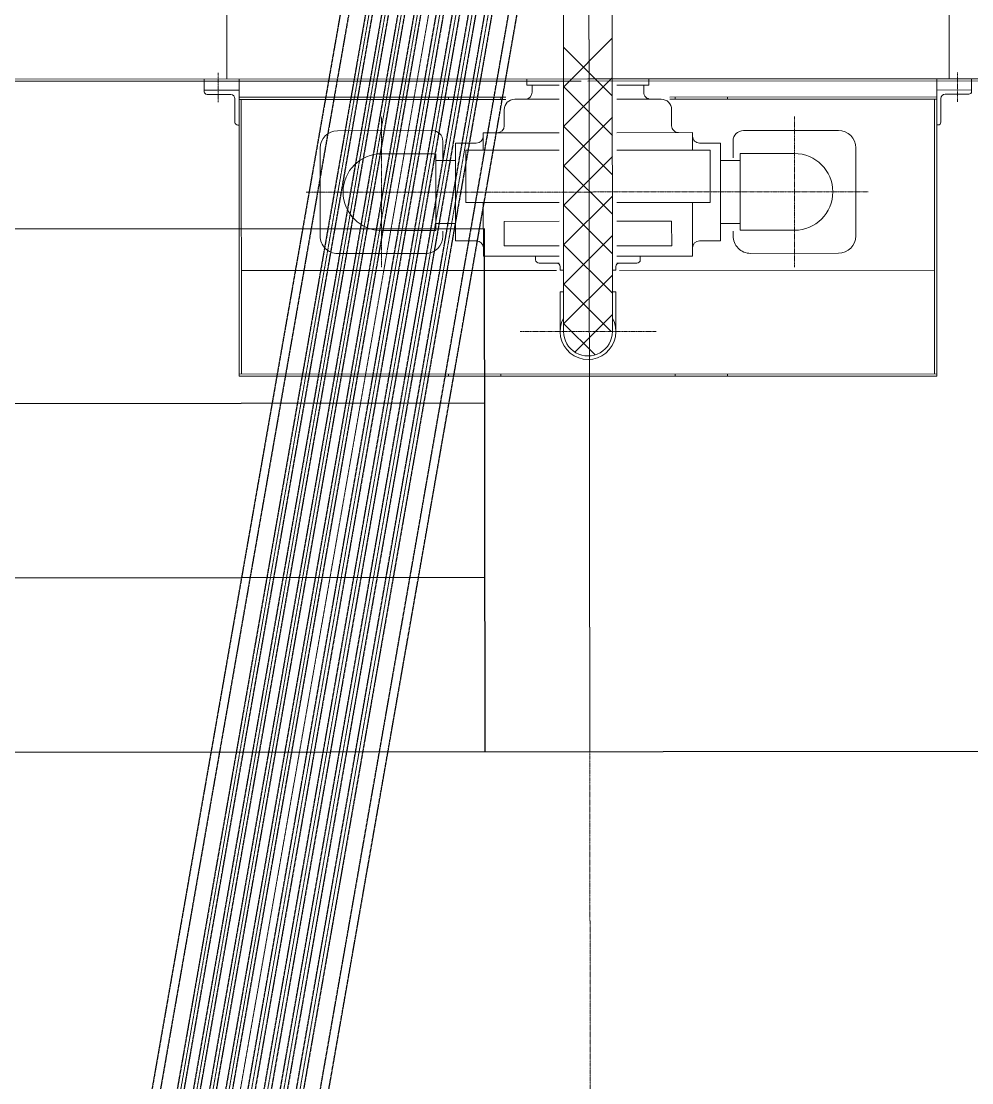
# Model space of a CAD drawing. Header units: feet. Extents: x -99009 to 3252343, y -11094690 to 9035152.
# Drawn here: x 2519599 to 2520961, y -1981935 to -1980414 of the extents above; entities that cross this region are included whole.
import ezdxf

# ---------------------------------------------------------------- set-up
doc = ezdxf.new("R2010")
doc.units = ezdxf.units.FT
doc.linetypes.add('CENTER', pattern=[2, 1.25, -0.25, 0.25, -0.25])
doc.linetypes.add('HIDDEN', pattern=[0.375, 0.25, -0.125])
for name, color, linetype in [('1', 1, 'Continuous'), ('K-LINE', 7, 'Continuous'), ('LAYER7', 7, 'Continuous'), ('栗本図面枠', 7, 'Continuous')]:
    doc.layers.add(name, color=color, linetype=linetype)

# ---------------------------------------------------------------- blocks, each defined once
blk = doc.blocks.new('G$CA8366B73')
at = {"layer": 'K-LINE', "color": 3, "linetype": 'Continuous', "lineweight": 25}
blk.add_line((3065, 1250), (3065, -850), dxfattribs=at)
at = {"layer": 'K-LINE', "color": 2, "linetype": 'CENTER', "lineweight": 15}
blk.add_line((4699.4, 0), (-2672.6, 0), dxfattribs=at)
blk = doc.blocks.new('K245260282b515')
at = {"layer": 'K-LINE', "color": 1, "linetype": 'CENTER', "lineweight": 15}
for p, q in [((2093.1, 530), (2135.1, 530)), ((2264, 401.8), (2264, -404)), ((2156, 296), (2372, 296)), ((2464, -97.1), (2464, 97.7)), ((2156, -296), (2372, -296)), ((2093.1, -530), (2135.1, -530))]:
    blk.add_line(p, q, dxfattribs=at)
at = {"layer": 'LAYER7', "color": 1, "linetype": 'Continuous', "lineweight": 20}
for p, q in [((2102, 0), (2102, 1250)), ((2105, 0), (2105, 1246.8)), ((2102, 1081), (2102, 35)), ((2118, 550), (2102, 550)), ((2118, 550), (2118, 500)), ((2118, 550), (2120, 550)), ((2118, 500), (2118, 550)), ((2124, 546), (2124, 512)), ((1685, 517.8), (2102, 517.8)), ((2130, 506), (2164, 506)), ((2118, 500), (2102, 500)), ((2528, 500), (2118, 500)), ((2128, 117.4), (2128, 500)), ((2131.2, 117.4), (2131.2, 500)), ((2524.8, 496.8), (2131.2, 496.8)), ((2168, 502), (2168, 500)), ((2376.4, 45), (2376.4, 496.8)), ((2524.8, 500), (2524.8, -500)), ((2528, 500), (2528, -500)), ((2201, 384), (2327, 384)), ((2176, 223), (2176, 359)), ((2352, 233), (2352, 359)), ((2209, 218), (2209, 296)), ((2319, 218), (2319, 296)), ((2209, 218), (2319, 218)), ((2219, 190.6), (2219, 218)), ((2309, 190.6), (2309, 218)), ((2131.2, 200), (2128, 200)), ((2191, 208), (2215.2, 208)), ((2320, 208), (2327, 208)), ((2528, 200), (2524.8, 200)), ((2194, 190), (2334, 190)), ((2194, 190), (2194, 160)), ((2334, 190), (2334, 160)), ((2204, 175), (2279, 175)), ((2204, 175), (2204, 41.3)), ((2279, 175), (2279, 41.3)), ((2179, 150), (2203.9, 150)), ((2179, 150), (2179, 41.3)), ((2278.7, 150), (2356, 150)), ((2356, 150), (2356, 41.3)), ((2131.2, 125), (2128, 125)), ((2528, 125), (2524.8, 125)), ((2146, 120), (2169, 120)), ((2306, 120), (2341, 120)), ((2306, 120), (2306, 41.3)), ((2341, 120), (2341, 41.3)), ((2131, 105), (2131, 41.3)), ((2102, 87.5), (2111, 87.5)), ((2111, 87.5), (2111, 41.3)), ((2111, 80), (2121, 80)), ((2356, 75), (2361, 75)), ((2366, 70), (2366, 41.3)), ((2464, 35), (1909.6, 35)), ((2113.6, -35), (2043.6, 35)), ((2126.3, 35), (2056.3, -35)), ((2170.2, -35), (2100.2, 35)), ((2182.8, 35), (2112.8, -35)), ((2226.8, -35), (2156.8, 35)), ((2239.4, 35), (2169.4, -35)), ((2283.3, -35), (2213.3, 35)), ((2296, 35), (2226, -35)), ((2339.9, -35), (2269.9, 35)), ((2352.6, 35), (2282.6, -35)), ((2396.5, -35), (2326.5, 35)), ((2409.1, 35), (2339.1, -35)), ((2371, 40), (2376, 40)), ((2376, 40), (2376, 35)), ((2453.1, -35), (2383.1, 35)), ((2464, 33.3), (2395.7, -35)), ((2407, 35), (2407, 40)), ((2466.8, 40), (2407, 40)), ((2493.5, -18.9), (2439.6, 35)), ((2102, -1250), (2102, 0)), ((2497.5, 10.2), (2452.3, -35)), ((2105, -1246.8), (2105, -9.5)), ((2464, -35), (1909.6, -35)), ((2102, -35), (2102, -1081)), ((2111, -87.5), (2111, -41.4)), ((2131, -105), (2131, -41.4)), ((2179, -150), (2179, -41.4)), ((2204, -175), (2204, -41.4)), ((2279, -175), (2279, -41.4)), ((2306, -120), (2306, -41.4)), ((2341, -120), (2341, -41.4)), ((2356, -150), (2356, -41.4)), ((2366, -70), (2366, -41.4)), ((2371, -40), (2376, -40)), ((2376, -40), (2376, -35)), ((2376.4, -496.9), (2376.4, -45)), ((2407, -40), (2407, -35)), ((2466.8, -40), (2407, -40)), ((2356, -75), (2361, -75)), ((2102, -87.5), (2111, -87.5)), ((2111, -80), (2121, -80)), ((2128, -500), (2128, -117.5)), ((2131.2, -500), (2131.2, -117.5)), ((2146, -120), (2169, -120)), ((2306, -120), (2341, -120)), ((2131.2, -125), (2128, -125)), ((2528, -125), (2524.8, -125)), ((2179, -150), (2203.9, -150)), ((2278.7, -150), (2356, -150)), ((2194, -190), (2194, -160)), ((2334, -190), (2334, -160)), ((2204, -175), (2279, -175)), ((2194, -190), (2334, -190)), ((2219, -190.7), (2219, -218)), ((2309, -190.7), (2309, -218)), ((2131.2, -200), (2128, -200)), ((2191, -208), (2215.2, -208)), ((2320, -208), (2327, -208)), ((2528, -200), (2524.8, -200)), ((2176, -223), (2176, -359)), ((2209, -218), (2319, -218)), ((2209, -218), (2209, -296)), ((2319, -218), (2319, -296)), ((2352, -233), (2352, -359)), ((2201, -384), (2327, -384)), ((2118, -500), (2102, -500)), ((2528, -500), (2118, -500)), ((2118, -550), (2118, -500)), ((2118, -550), (2118, -500)), ((2524.8, -496.9), (2131.2, -496.9)), ((2168, -502), (2168, -500)), ((2124, -546), (2124, -512)), ((2130, -506), (2164, -506)), ((1685, -517.8), (2102, -517.8)), ((2118, -550), (2102, -550)), ((2118, -550), (2120, -550))]:
    blk.add_line(p, q, dxfattribs=at)
for centre, radius, start, end in [((2120, 546), 4, 0, 90), ((2130, 512), 6, 180, 270), ((2164, 502), 4, 0, 90), ((2201, 359), 25, 90, 180), ((2327, 359), 25, 0, 90), ((2264, 296), 55, 0, 180), ((2327, 233), 25, 270, 0), ((2191, 223), 15, 180, 270), ((2184, 160), 10, 270, 0), ((2344, 160), 10, 180, 270), ((2169, 130), 10, 270, 0), ((2146, 105), 15, 90, 180), ((2121, 90), 10, 270, 0), ((2361, 70), 5, 0, 90), ((2371, 45), 5, 180, 270), ((2464, 0), 40, 241.045, 118.955), ((2464, 0), 35, 270, 90), ((2371, -45), 5, 90, 180), ((2361, -70), 5, 270, 0), ((2121, -90), 10, 0, 90), ((2146, -105), 15, 180, 270), ((2169, -130), 10, 0, 90), ((2184, -160), 10, 0, 90), ((2344, -160), 10, 90, 180), ((2191, -223), 15, 90, 180), ((2327, -233), 25, 0, 90), ((2264, -296), 55, 180, 0), ((2201, -359), 25, 180, 270), ((2327, -359), 25, 270, 0), ((2164, -502), 4, 270, 0), ((2130, -512), 6, 90, 180), ((2120, -546), 4, 270, 0)]:
    blk.add_arc(centre, radius, start, end, dxfattribs=at)
blk = doc.blocks.new('K245828447ee21')
at = {"layer": '栗本図面枠', "color": 1, "linetype": 'HIDDEN', "lineweight": 25}
for p, q in [((3853, 124.9), (-230.4, 124.9)), ((3853, 112.9), (-230.4, 112.9)), ((280.7, 89.2), (3466.5, 89.2)), ((3466.5, 79.2), (280.7, 79.2)), ((280.7, 66.4), (3466.5, 66.4)), ((3466.5, 56.4), (280.7, 56.4)), ((280.7, 43.6), (3466.5, 43.6)), ((3466.5, 33.6), (280.7, 33.6)), ((280.7, 20.8), (3466.5, 20.8)), ((3466.5, 10.8), (280.7, 10.8)), ((3466.5, -10.8), (280.7, -10.8)), ((280.7, -20.8), (3466.5, -20.8)), ((3466.5, -33.6), (280.7, -33.6)), ((280.7, -43.6), (3466.5, -43.6)), ((3466.5, -56.4), (280.7, -56.4)), ((280.7, -66.4), (3466.5, -66.4)), ((3466.5, -79.2), (280.7, -79.2)), ((280.7, -89.2), (3466.5, -89.2)), ((-230.4, -112.9), (3853, -112.9)), ((-230.4, -124.9), (3853, -124.9))]:
    blk.add_line(p, q, dxfattribs=at)
at = {"layer": '栗本図面枠', "color": 1, "linetype": 'HIDDEN', "lineweight": 15}
for p, q in [((280.7, 84.2), (3466.5, 84.2)), ((280.7, 61.4), (3466.5, 61.4)), ((280.7, 38.6), (3466.5, 38.6)), ((280.7, 15.8), (3466.5, 15.8)), ((-179.9, 0), (3964.5, 0)), ((280.7, -15.8), (3466.5, -15.8)), ((280.7, -38.6), (3466.5, -38.6)), ((280.7, -61.4), (3466.5, -61.4)), ((280.7, -84.2), (3466.5, -84.2))]:
    blk.add_line(p, q, dxfattribs=at)

msp = doc.modelspace()

# ---------------------------------------------------------------- linework, layer by layer
at = {"layer": '1'}
msp.add_arc((2520410.24778, -1978395.99612), 100000, 84.1346387202, 194.3871675539, dxfattribs=at)
at = {"layer": 'K-LINE', "color": 2, "linetype": 'CENTER', "lineweight": 15}
msp.add_line((2520413.72768, -1981460.99414), (2520405.78394, -1974464.36958), dxfattribs=at)
at = {"layer": 'K-LINE', "color": 3, "linetype": 'Continuous', "lineweight": 25}
for p, q in [((2520262.87625, -1980711.16493), (2519562.8767, -1980711.95969)), ((2520263.72778, -1981461.16445), (2520262.87625, -1980711.16493)), ((2520263.16009, -1980961.16477), (2519563.16055, -1980961.95953)), ((2520263.44394, -1981211.16461), (2519563.44439, -1981211.95937))]:
    msp.add_line(p, q, dxfattribs=at)
at = {"layer": 'K-LINE', "color": 2, "linetype": 'Continuous', "lineweight": 15}
msp.add_line((2521663.72688, -1981459.57494), (2519563.72823, -1981461.95921), dxfattribs=at)

# ---------------------------------------------------------------- block references
at = {"layer": 'K-LINE', "color": 2, "linetype": 'CENTER', "lineweight": 15, "rotation": 270.0650517140735}
msp.add_blockref('G$CA8366B73', (2520410.24778, -1978395.99612), dxfattribs=at)
at = {"layer": 'K-LINE', "color": 1, "linetype": 'Continuous', "lineweight": 25, "rotation": 270.0207215151399}
msp.add_blockref('K245260282b515', (2520410.24608, -1978394.49612), dxfattribs=at)
at = {"layer": 'K-LINE', "color": 4, "linetype": 'Continuous', "lineweight": 40, "rotation": 260.0650517140735}
msp.add_blockref('K245828447ee21', (2520390.46783, -1979217.59102), dxfattribs=at)

doc.saveas('drawing.dxf')
